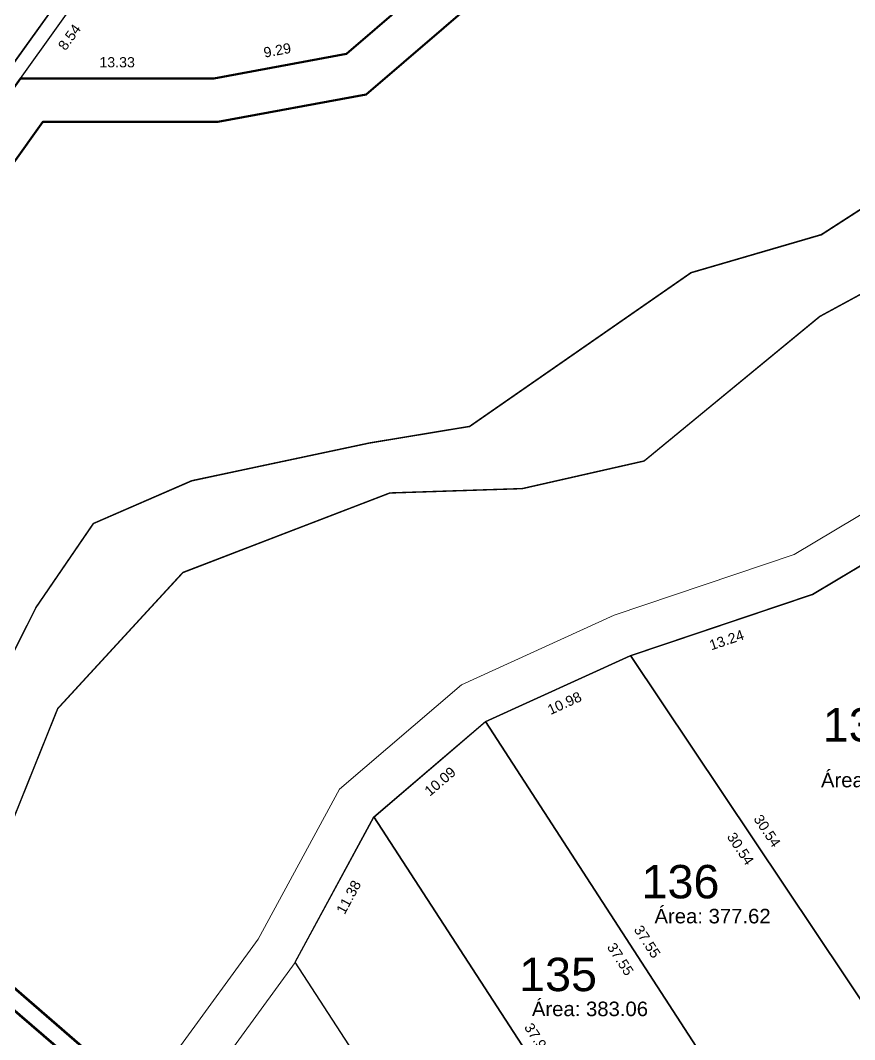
# Model space of a CAD drawing. Header units: metres. Extents: x 859577 to 860336, y 1645916 to 1646650.
# Drawn here: x 859982.1 to 860039.6, y 1646432.4 to 1646502.5 of the extents above; entities that cross this region are included whole.
import ezdxf

# ---------------------------------------------------------------- set-up
doc = ezdxf.new("R2010")
doc.units = ezdxf.units.M
for name, color, linetype in [('A-CALZADA', 252, 'Continuous'), ('A-NUMERO LOTE', 251, 'Continuous'), ('A-SENDEROS', 97, 'Continuous'), ('A-ZONA VERDE', 103, 'Continuous'), ('C-PROP', 7, 'Continuous'), ('C-PROP-LINE', 230, 'Continuous'), ('C-PROP-LINE-TEXT', 7, 'Continuous'), ('CVL_CUADCON_TIT', 7, 'Continuous')]:
    doc.layers.add(name, color=color, linetype=linetype)
doc.layers.add('A-VIA', color=30, linetype='Continuous', lineweight=30)
doc.layers.add('A_LINEA UTIL', color=3, linetype='Continuous', lineweight=53)
doc.styles.add('ARIAL', font='arial.ttf')
doc.styles.get("Standard").update_dxf_attribs({"font": 'arial.ttf'})

msp = doc.modelspace()

# ---------------------------------------------------------------- linework, layer by layer
at = {"layer": 'A-CALZADA'}
msp.add_lwpolyline([(859853.92, 1646403.366), (859956.217, 1646474.82), (859983.268, 1646512.56), (860029.35447, 1646599.84925), (860060.6599, 1646599.84925, 0.30840935), (860069.96797, 1646606.19415), (860075.61617, 1646620.57782), (860082.06797, 1646620.59255), (860074.0579, 1646600.19415, -0.30840935), (860064.74983, 1646593.84925), (860034.66269, 1646593.84925, 0.27746946), (860032.01309, 1646592.25624), (859986.21303, 1646506.00688), (859960.90358, 1646470.58737, -0.08613362), (859958.46872, 1646468.18577), (859858.9857, 1646399.14604, 0.07345749)], format="xyb", dxfattribs=at)
at = {"layer": 'A-CALZADA', "color": 251, "true_color": 0x636466, "flags": 128}
msp.add_lwpolyline([(859853.92, 1646403.366), (859956.217, 1646474.82), (859983.268, 1646512.56), (860029.35447, 1646599.84925), (860060.6599, 1646599.84925, 0.30840935), (860069.96797, 1646606.19415), (860075.61617, 1646620.57782), (860082.06797, 1646620.59255), (860074.0579, 1646600.19415, -0.30840935), (860064.74983, 1646593.84925), (860034.66269, 1646593.84925, 0.27746946), (860032.01309, 1646592.25624), (859986.21303, 1646506.00688), (859981.03792, 1646498.76453), (859960.90358, 1646470.58737, -0.08613362), (859958.46872, 1646468.18577), (859863.98062, 1646402.61244)], format="xyb", dxfattribs=at)
at = {"layer": 'A-SENDEROS', "lineweight": 9, "flags": 128}
for points in [[(859872.81917, 1646407.51687), (859959.03887, 1646467.36422, 0.0860856), (859961.71721, 1646470.00598), (859982.0976, 1646498.52749), (859995.4244, 1646498.52749), (860004.56212, 1646500.22135), (860020.80867, 1646514.18514), (860014.02559, 1646531.20093), (860022.0204, 1646545.8368), (860062.16952, 1646572.90974), (860065.1479, 1646583.47602), (860069.26391, 1646592.84925), (860081.97851, 1646597.24696), (860094.34843, 1646598.64828), (860103.58871, 1646605.81687), (860111.10237, 1646614.00673), (860112.63081, 1646618.44399)], [(860115.93388, 1646618.82162), (860113.73535, 1646612.43901), (860105.62793, 1646603.60196), (860095.52238, 1646595.76208), (860082.64573, 1646594.30336), (860071.4836, 1646590.44261), (860067.97872, 1646582.46107), (860064.75862, 1646571.03727), (860024.30313, 1646543.75774), (860017.33484, 1646531.00109), (860024.3886, 1646513.30624), (860005.90419, 1646497.41903), (859995.70011, 1646495.52749), (859983.6411, 1646495.52749), (859964.15793, 1646468.26159, -0.0860856), (859960.74952, 1646464.89975), (859875.57863, 1646405.7804)], [(860062.16952, 1646572.90974), (860022.0204, 1646545.8368), (860014.02559, 1646531.20093), (860020.80867, 1646514.18514), (860004.56212, 1646500.22135), (859995.4244, 1646498.52749), (859982.0976, 1646498.52749), (859961.71721, 1646470.00598, -0.0860856), (859959.03887, 1646467.36422), (859872.81917, 1646407.51687)], [(859875.57863, 1646405.7804), (859960.74952, 1646464.89975, 0.0860856), (859964.15793, 1646468.26159), (859983.6411, 1646495.52749), (859995.70011, 1646495.52749), (860005.90419, 1646497.41903), (860024.3886, 1646513.30624), (860017.33484, 1646531.00109), (860024.30313, 1646543.75774), (860064.75862, 1646571.03727)]]:
    msp.add_lwpolyline(points, format="xyb", dxfattribs=at)
for points in [[(860049.50581, 1646474.17858), (860035.38509, 1646465.7501), (860022.99847, 1646461.57543), (860012.48579, 1646456.7838), (860004.06956, 1646449.59192), (859998.47394, 1646439.28141), (859982.43751, 1646417.25793)], [(859984.51297, 1646415.01172), (860001.01598, 1646437.67597), (860006.44112, 1646447.67235), (860014.11395, 1646454.22898), (860024.10256, 1646458.78174), (860036.64722, 1646463.00968), (860051.47402, 1646471.8596)]]:
    msp.add_lwpolyline(points, dxfattribs=at)
at = {"layer": 'A-VIA'}
msp.add_lwpolyline([(859853.92, 1646403.366), (859956.217, 1646474.82), (859983.268, 1646512.56), (860029.35447, 1646599.84925), (860060.6599, 1646599.84925, 0.30840935), (860069.96797, 1646606.19415), (860075.61617, 1646620.57782), (860082.06797, 1646620.59255), (860074.0579, 1646600.19415, -0.30840935), (860064.74983, 1646593.84925), (860034.66269, 1646593.84925, 0.27746946), (860032.01309, 1646592.25624), (859986.21303, 1646506.00688), (859981.03792, 1646498.76453), (859960.90358, 1646470.58737, -0.08613362), (859958.46872, 1646468.18577), (859863.98062, 1646402.61244)], format="xyb", dxfattribs=at)
at = {"layer": 'A-ZONA VERDE', "flags": 128}
msp.add_lwpolyline([(860055.22601, 1646568.1249), (860038.46363, 1646556.6433), (860022.0204, 1646545.8368), (860014.02559, 1646531.20093), (860020.80867, 1646514.18514), (860004.56212, 1646500.22135), (859995.4244, 1646498.52749), (859982.0976, 1646498.52749), (859961.71721, 1646470.00598, -0.08613362), (859959.03887, 1646467.36422), (859872.81917, 1646407.51687)], format="xyb", dxfattribs=at)
for points in [[(859967.474, 1646429.41), (859971.725, 1646439.252), (859973.01255, 1646441.82216), (859966.79377, 1646447.17382), (859967.54313, 1646448.15557), (859973.57026, 1646442.93542), (859983.166, 1646462.09), (859987.137, 1646467.89), (859993.9, 1646470.83), (860006.143, 1646473.428), (860013.03, 1646474.569), (860028.279, 1646485.151), (860037.249, 1646487.768), (860044.935, 1646492.722)], [(860054.44517, 1646491.52494), (860037.16317, 1646482.12994), (860025.05317, 1646472.17294), (860016.66417, 1646470.27194), (860007.54017, 1646469.97094), (859993.28617, 1646464.49894), (859984.66117, 1646455.12494), (859981.10217, 1646446.27694), (859977.5563, 1646439.46009), (859989.78203, 1646428.87127)], [(860018.73907, 1646410.40975), (860001.02413, 1646437.69099), (860006.44566, 1646447.67623), (860014.11395, 1646454.22898), (860024.10256, 1646458.78174), (860036.64722, 1646463.00968), (860051.47402, 1646471.8596)], [(859989.00453, 1646428.03709), (859976.99179, 1646438.37483), (859973.68517, 1646432.01794)]]:
    msp.add_lwpolyline(points, dxfattribs=at)
at = {"layer": 'A-ZONA VERDE', "color": 5, "const_width": 0.1}
for points in [[(859967.474, 1646429.41), (859971.725, 1646439.252), (859983.166, 1646462.09), (859987.137, 1646467.89), (859993.9, 1646470.83), (860006.143, 1646473.428), (860013.03, 1646474.569), (860028.279, 1646485.151), (860037.249, 1646487.768), (860044.935, 1646492.722)], [(860047.452, 1646487.724), (860037.17, 1646482.147), (860025.06, 1646472.19), (860016.671, 1646470.289), (860007.547, 1646469.988), (859993.293, 1646464.516), (859984.668, 1646455.142), (859981.109, 1646446.294), (859973.692, 1646432.035)]]:
    msp.add_lwpolyline(points, dxfattribs=at)
at = {"layer": 'A_LINEA UTIL'}
msp.add_lwpolyline([(859966.79377, 1646447.17382), (859967.54313, 1646448.15557), (859989.78886, 1646428.88833), (859989.01136, 1646428.05416)], close=True, dxfattribs=at)
msp.add_lwpolyline([(859966.79377, 1646447.17382), (859967.54313, 1646448.15557), (859989.78886, 1646428.88833), (859989.01136, 1646428.05416)], close=True, dxfattribs=at)
at = {"layer": 'C-PROP-LINE', "color": 2, "lineweight": 30}
for points in [[(859991.68808, 1646514.18514), (860020.80867, 1646514.18514), (860004.56212, 1646500.22135), (859995.4244, 1646498.52749), (859982.0976, 1646498.52749), (859987.06516, 1646505.47938)], [(859991.68808, 1646514.18514), (860020.80867, 1646514.18514), (860004.56212, 1646500.22135), (859995.4244, 1646498.52749), (859982.0976, 1646498.52749), (859987.06516, 1646505.47938)], [(860024.10939, 1646458.79881), (860036.65405, 1646463.02674), (860043.65821, 1646467.20743), (860056.17239, 1646450.98525), (860051.40293, 1646447.25713), (860050.68652, 1646446.50652), (860041.1131, 1646433.43214)], [(860024.10939, 1646458.79881), (860036.65405, 1646463.02674), (860043.65821, 1646467.20743), (860056.17239, 1646450.98525), (860051.40293, 1646447.25713), (860050.68652, 1646446.50652), (860041.1131, 1646433.43214)], [(860034.57194, 1646422.75099), (860014.12078, 1646454.24604), (860024.10939, 1646458.79881), (860041.1131, 1646433.43214)], [(860034.57194, 1646422.75099), (860014.12078, 1646454.24604), (860024.10939, 1646458.79881), (860041.1131, 1646433.43214)], [(860018.73907, 1646410.40975), (860001.02413, 1646437.69099), (860006.45248, 1646447.69329), (860027.12602, 1646415.85578)], [(860018.73907, 1646410.40975), (860001.02413, 1646437.69099), (860006.45248, 1646447.69329), (860027.12602, 1646415.85578)]]:
    msp.add_lwpolyline(points, close=True, dxfattribs=at)
msp.add_lwpolyline([(860027.12602, 1646415.85578), (860006.45248, 1646447.69329), (860014.12078, 1646454.24604), (860034.57194, 1646422.75099), (860032.7138, 1646419.71682, -0.11181054), (860032.09742, 1646419.08393)], format="xyb", close=True, dxfattribs=at)
msp.add_lwpolyline([(860027.12602, 1646415.85578), (860006.45248, 1646447.69329), (860014.12078, 1646454.24604), (860034.57194, 1646422.75099), (860032.7138, 1646419.71682, -0.11181054), (860032.09742, 1646419.08393)], format="xyb", close=True, dxfattribs=at)
at = {"layer": 'CVL_CUADCON_TIT', "color": 78, "lineweight": 50, "flags": 128}
for points in [[(859872.81917, 1646407.51687), (859959.03887, 1646467.36422, 0.0860856), (859961.71721, 1646470.00598), (859982.0976, 1646498.52749), (859995.4244, 1646498.52749), (860004.56212, 1646500.22135), (860020.80867, 1646514.18514), (860014.02559, 1646531.20093), (860022.0204, 1646545.8368), (860062.16952, 1646572.90974), (860065.1479, 1646583.47602), (860069.26391, 1646592.84925), (860081.97851, 1646597.24696), (860094.34843, 1646598.64828), (860103.58871, 1646605.81687), (860111.10237, 1646614.00673), (860112.63081, 1646618.44399)], [(860115.93388, 1646618.82162), (860113.73535, 1646612.43901), (860105.62793, 1646603.60196), (860095.52238, 1646595.76208), (860082.64573, 1646594.30336), (860071.4836, 1646590.44261), (860067.97872, 1646582.46107), (860064.75862, 1646571.03727), (860024.30313, 1646543.75774), (860017.33484, 1646531.00109), (860024.3886, 1646513.30624), (860005.90419, 1646497.41903), (859995.70011, 1646495.52749), (859983.6411, 1646495.52749), (859964.15793, 1646468.26159, -0.0860856), (859960.74952, 1646464.89975), (859875.57863, 1646405.7804)]]:
    msp.add_lwpolyline(points, format="xyb", dxfattribs=at)
at = {"layer": 'CVL_CUADCON_TIT', "color": 7, "lineweight": 20, "ltscale": 0.5, "true_color": 0xffffff, "flags": 128}
for points in [[(860062.16952, 1646572.90974), (860022.0204, 1646545.8368), (860014.02559, 1646531.20093), (860020.80867, 1646514.18514), (860004.56212, 1646500.22135), (859995.4244, 1646498.52749), (859982.0976, 1646498.52749), (859961.71721, 1646470.00598, -0.0860856), (859959.03887, 1646467.36422), (859872.81917, 1646407.51687)], [(859875.57863, 1646405.7804), (859960.74952, 1646464.89975, 0.0860856), (859964.15793, 1646468.26159), (859983.6411, 1646495.52749), (859995.70011, 1646495.52749), (860005.90419, 1646497.41903), (860024.3886, 1646513.30624), (860017.33484, 1646531.00109), (860024.30313, 1646543.75774), (860064.75862, 1646571.03727)]]:
    msp.add_lwpolyline(points, format="xyb", dxfattribs=at)
at = {"layer": 'CVL_CUADCON_TIT', "color": 7, "lineweight": 18, "true_color": 0xffffff, "flags": 128}
for points in [[(860049.50581, 1646474.17858), (860035.38509, 1646465.7501), (860022.99847, 1646461.57543), (860012.48579, 1646456.7838), (860004.06956, 1646449.59192), (859998.47394, 1646439.28141), (859982.43751, 1646417.25793)], [(859984.51297, 1646415.01172), (860001.01598, 1646437.67597), (860006.44112, 1646447.67235), (860014.11395, 1646454.22898), (860024.10256, 1646458.78174), (860036.64722, 1646463.00968), (860051.47402, 1646471.8596)]]:
    msp.add_lwpolyline(points, dxfattribs=at)

# ---------------------------------------------------------------- texts
at = {"layer": 'A-NUMERO LOTE', "color": 251, "true_color": 0x636466, "style": 'ARIAL'}
for s, p in [(' 137', (860036.47, 1646452.8764)), (' 136', (860023.98898, 1646442.0819)), (' 135', (860015.5558, 1646435.69532))]:
    msp.add_text(s, height=2.3, dxfattribs=at).set_placement(p)
at = {"layer": 'C-PROP', "color": 252, "true_color": 0x939598, "style": 'ARIAL'}
for s, p in [('Área: 525.12', (860037.2364, 1646449.72531)), ('Área: 377.62', (860025.77047, 1646440.36146)), ('Área: 383.06', (860017.32665, 1646433.97488))]:
    msp.add_text(s, height=1, dxfattribs=at).set_placement(p)
at = {"layer": 'C-PROP-LINE-TEXT', "color": 252, "linetype": 'Continuous', "lineweight": 0, "true_color": 0x939598, "char_height": 0.7}
for s, insert, attachment_point, rotation in [('8.54', (859985.1916, 1646501.56739), 2, 54.4518367), ('9.29', (859999.85656, 1646500.11186), 8, 10.5017719), ('13.33', (859988.761, 1646499.27749), 8, 0), ('13.24', (860030.62125, 1646460.20205), 2, 18.6253876), ('10.98', (860019.42614, 1646455.83997), 2, 24.5032862), ('10.09', (860010.77386, 1646450.39949), 2, 40.5147152), ('30.54', (860033.23423, 1646446.53307), 8, 303.8346229), ('30.54', (860031.98826, 1646445.69787), 2, 303.8346229), ('11.38', (860004.39749, 1646442.3344), 2, 61.5108778), ('37.55', (860024.97538, 1646438.90697), 8, 302.9974822), ('37.55', (860023.71734, 1646438.09007), 2, 302.9974822), ('37.96', (860017.41827, 1646432.18299), 8, 302.9974822)]:
    msp.add_mtext(s, dxfattribs=dict(at, insert=insert, attachment_point=attachment_point, rotation=rotation))

doc.saveas('drawing.dxf')
